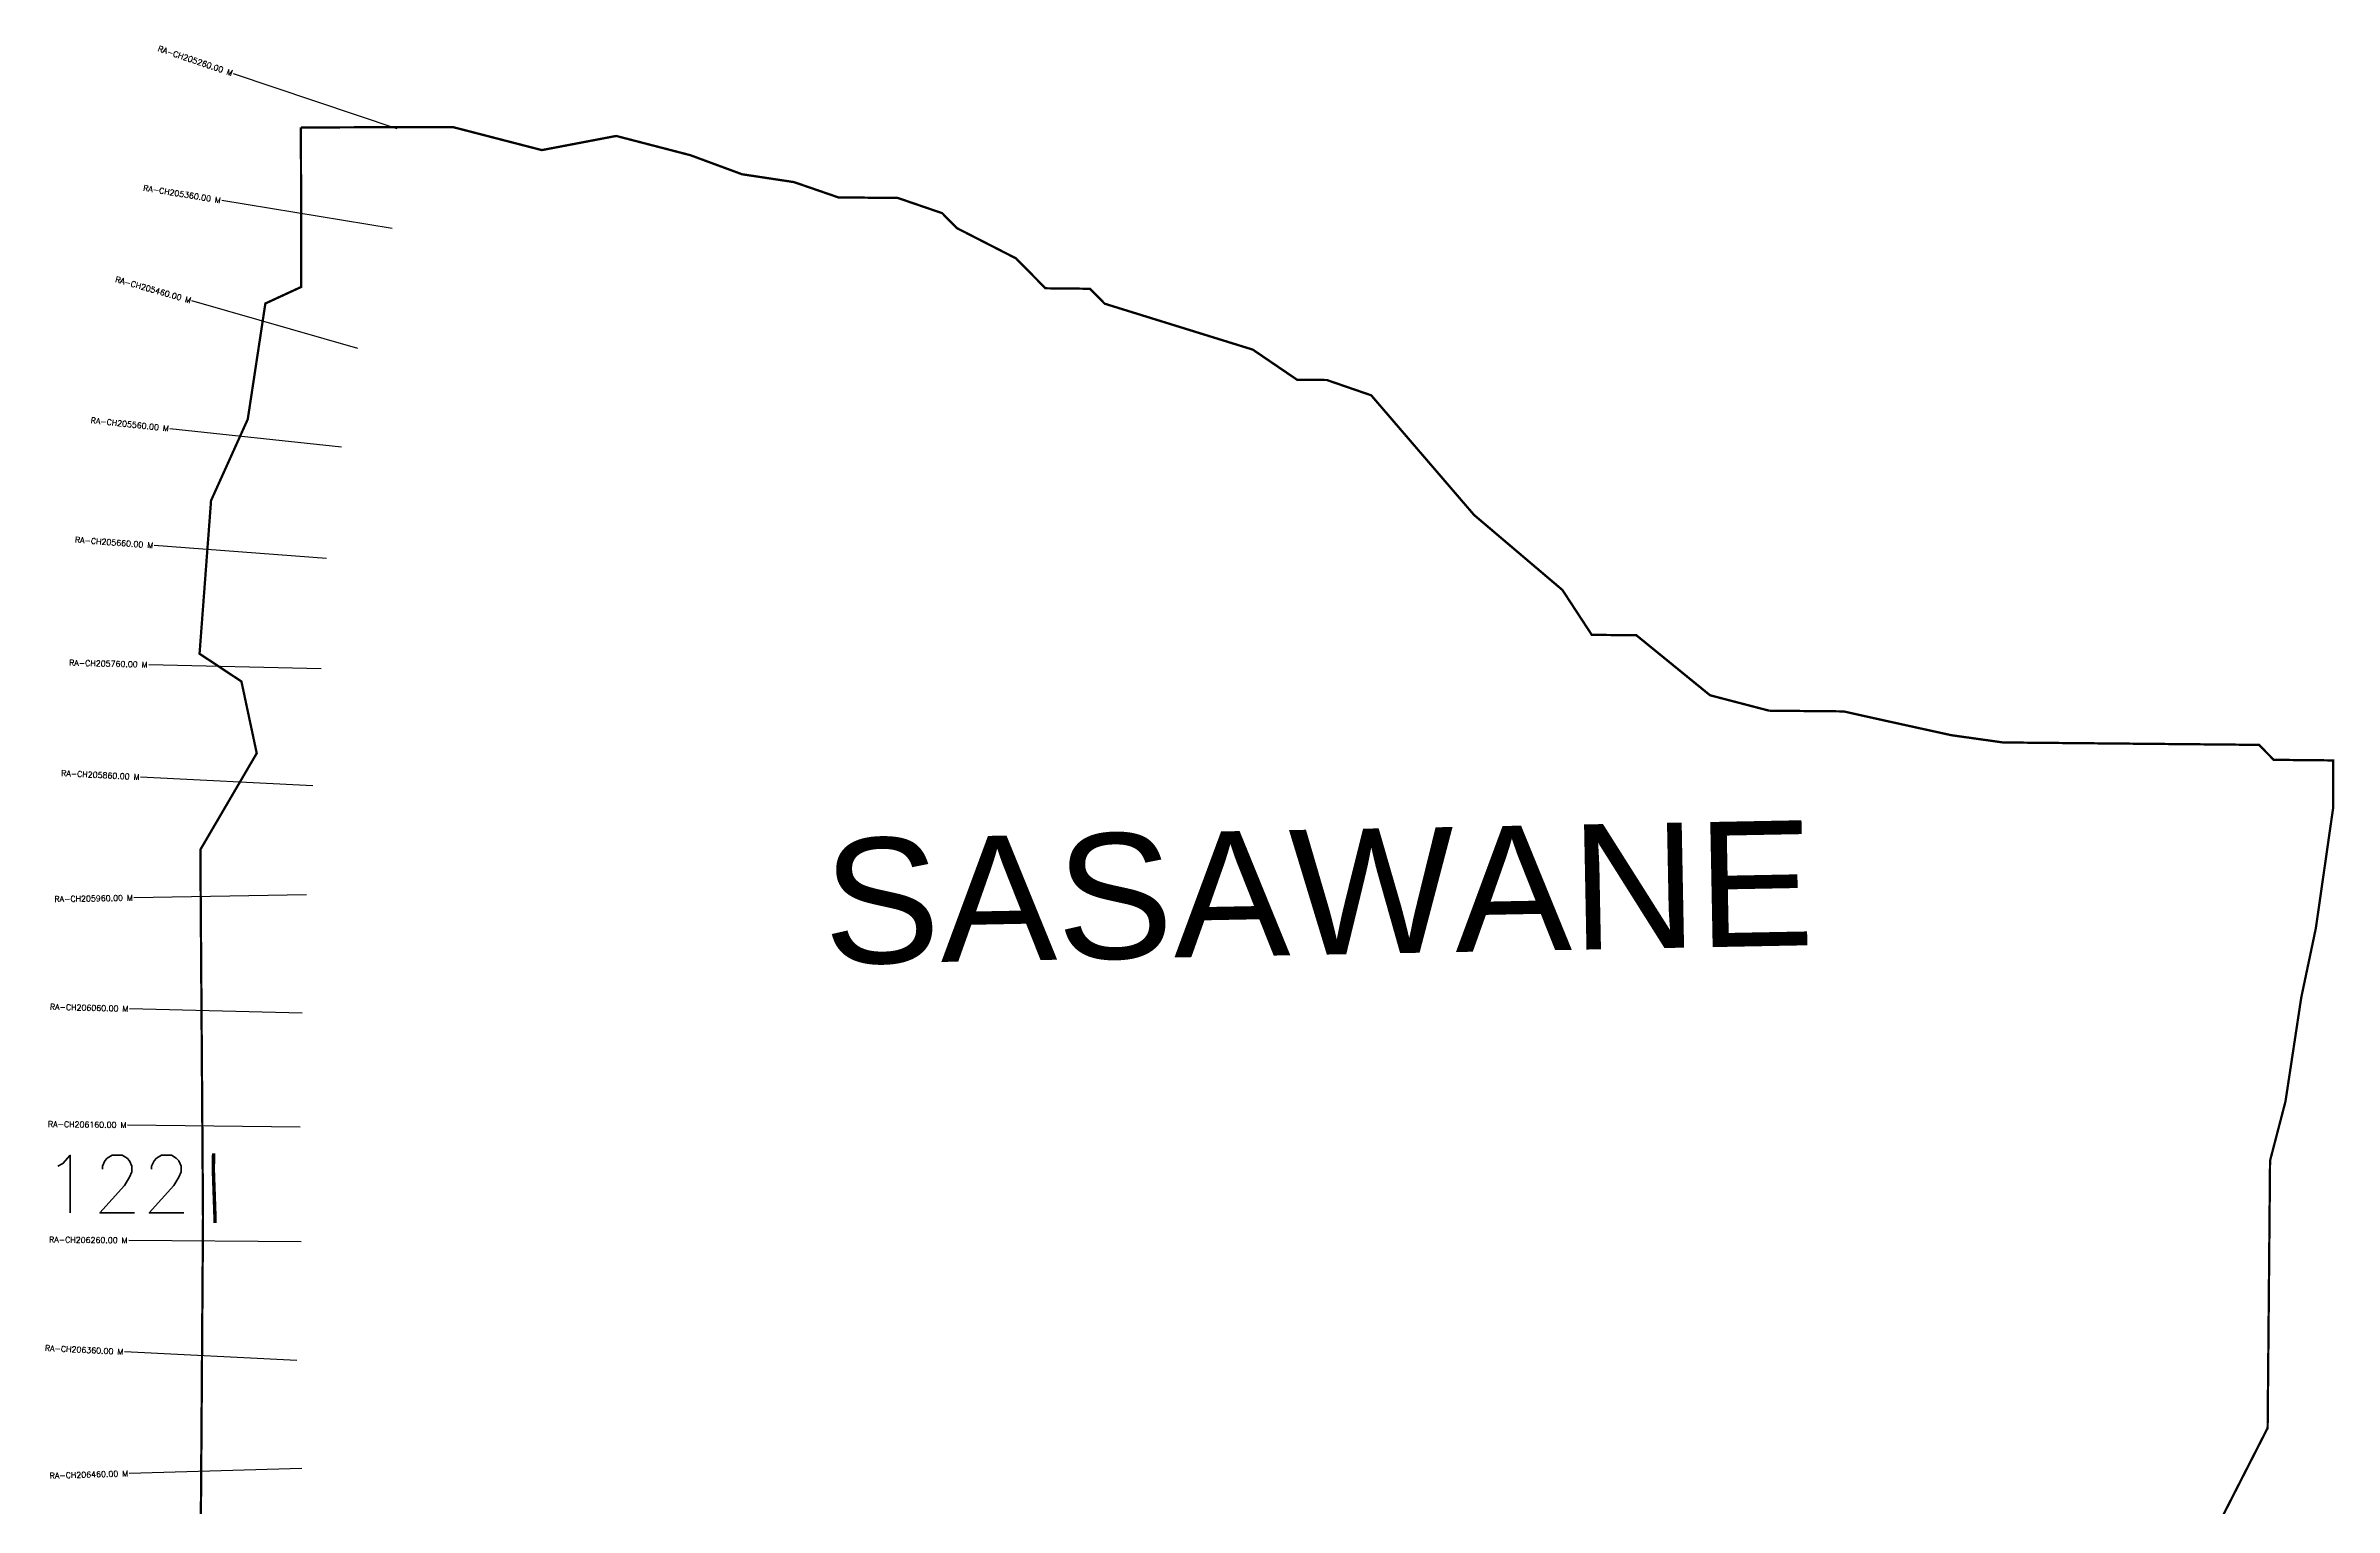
# Model space of a CAD drawing. Header units: metres. Extents: x 274688 to 276688, y 2076946 to 2079436.
# Drawn here: x 274699 to 276688, y 2078166 to 2079436 of the extents above; entities that cross this region are included whole.
import ezdxf
from ezdxf.enums import TextEntityAlignment as Align

# ---------------------------------------------------------------- set-up
doc = ezdxf.new("R2010")
doc.units = ezdxf.units.M
doc.header["$MEASUREMENT"] = 0
for name, color, linetype in [('ARTIFICIALLY PROTECTED', 4, 'Continuous'), ('CS', 134, 'Continuous'), ('CSMark', 6, 'Continuous'), ('VILLAGE NAME', 250, 'Continuous')]:
    doc.layers.add(name, color=color, linetype=linetype)
doc.styles.get("Standard").update_dxf_attribs({"font": 'simplex.shx'})

msp = doc.modelspace()

# ---------------------------------------------------------------- linework, layer by layer
at = {"color": 6, "const_width": 2, "flags": 128}
for points in [[(274832.9, 2078051.3), (274835.5, 2078417.7), (274833.2, 2078737.2), (274882.2, 2078821), (274868.9, 2078883.4), (274832.5, 2078907.5), (274842.5, 2079040.6), (274874.4, 2079111.3), (274889.7, 2079211.9), (274920.9, 2079226.3), (274920.6, 2079364.9)], [(274920.6, 2079364.9), (275052.7, 2079365.2), (275130, 2079345.2), (275194.6, 2079357.5), (275259, 2079340.8), (275304, 2079324.2), (275349.1, 2079317.4), (275387.7, 2079304.1), (275439.4, 2079303.6), (275477.9, 2079290.4), (275490.7, 2079277.4), (275542.1, 2079251.1), (275567.7, 2079225.1), (275606.4, 2079224.7), (275619.2, 2079211.7), (275747.9, 2079171.8), (275786.4, 2079145.6), (275812.2, 2079145.4), (275850.8, 2079132.1), (275940.2, 2079028.1), (276017, 2078962.9), (276042.5, 2078923.9), (276081.2, 2078923.6), (276145.3, 2078871.4), (276196.7, 2078858)], [(276196.7, 2078858), (276261.3, 2078857.4), (276293.1, 2078850.3), (276355, 2078836.7), (276399.9, 2078830.4), (276622.4, 2078828.3), (276635.2, 2078815.3), (276686.8, 2078814.8), (276686.8, 2078773.3), (276671.8, 2078669), (276659.1, 2078608.6), (276645.4, 2078518.4), (276632, 2078466.9), (276629.9, 2078234.6), (276577.4, 2078131.8)]]:
    msp.add_lwpolyline(points, dxfattribs=at)
at = {"layer": 'ARTIFICIALLY PROTECTED', "const_width": 3, "flags": 128}
msp.add_lwpolyline([(274844.7, 2078473.3), (274844.5, 2078458.6), (274846, 2078415.7), (274846, 2078412.8)], dxfattribs=at)
at = {"layer": 'CS'}
for p, q in [((275004.2, 2079363.6), (274862.1, 2079411.6)), ((275000, 2079277.2), (274851.9, 2079301.3)), ((274970.1, 2079172.9), (274825.9, 2079214.1)), ((274955.8, 2079087), (274806.7, 2079103.1)), ((274942.7, 2078990.4), (274793.2, 2079001.5)), ((274938.3, 2078894.3), (274788.3, 2078898)), ((274931.1, 2078792.6), (274781.3, 2078800.2)), ((274925.5, 2078698), (274775.5, 2078695.4)), ((274921.6, 2078595), (274771.6, 2078598.9)), ((274919.9, 2078496.1), (274769.9, 2078497.8)), ((274920.9, 2078396.3), (274770.9, 2078397.6)), ((274917, 2078293.4), (274767.2, 2078300.7)), ((274921.3, 2078199.5), (274771.4, 2078195.1))]:
    msp.add_line(p, q, dxfattribs=at)

# ---------------------------------------------------------------- texts
at = {"insert": (274696.6, 2078471.6), "char_height": 50, "attachment_point": 1}
msp.add_mtext_dynamic_manual_height_columns('122', width=84.374, gutter_width=1, heights=[74.2], dxfattribs=at)
at = {"layer": 'CSMark'}
for s, rotation, p in [('RA-CH205260.00 M', 341.3102, (274861.1, 2079411.9)), ('RA-CH205360.00 M', 350.7384, (274850.9, 2079301.5)), ('RA-CH205460.00 M', 344.0383, (274825, 2079214.4)), ('RA-CH205560.00 M', 353.8643, (274805.7, 2079103.2)), ('RA-CH205660.00 M', 355.7378, (274792.2, 2079001.6)), ('RA-CH205760.00 M', 358.5761, (274787.3, 2078898)), ('RA-CH205860.00 M', 357.0713, (274780.3, 2078800.3)), ('RA-CH205960.00 M', 0.9902, (274774.5, 2078695.4)), ('RA-CH206060.00 M', 358.502, (274770.6, 2078598.9)), ('RA-CH206160.00 M', 359.3254, (274768.9, 2078497.9)), ('RA-CH206260.00 M', 359.496, (274769.9, 2078397.7)), ('RA-CH206360.00 M', 357.2205, (274766.2, 2078300.8)), ('RA-CH206460.00 M', 1.6743, (274770.4, 2078195.1))]:
    msp.add_text(s, height=5, rotation=rotation, dxfattribs=at).set_placement(p, align=Align.MIDDLE_RIGHT)
at = {"layer": 'VILLAGE NAME', "insert": (275373.5, 2078746.4), "char_height": 108.748, "attachment_point": 1, "rotation": 1.1028}
msp.add_mtext_dynamic_manual_height_columns('{\\fArial|b0|i0|c0|p34;SASAWANE}', width=726.929, gutter_width=543.7, heights=[0], dxfattribs=at)

doc.saveas('drawing.dxf')
